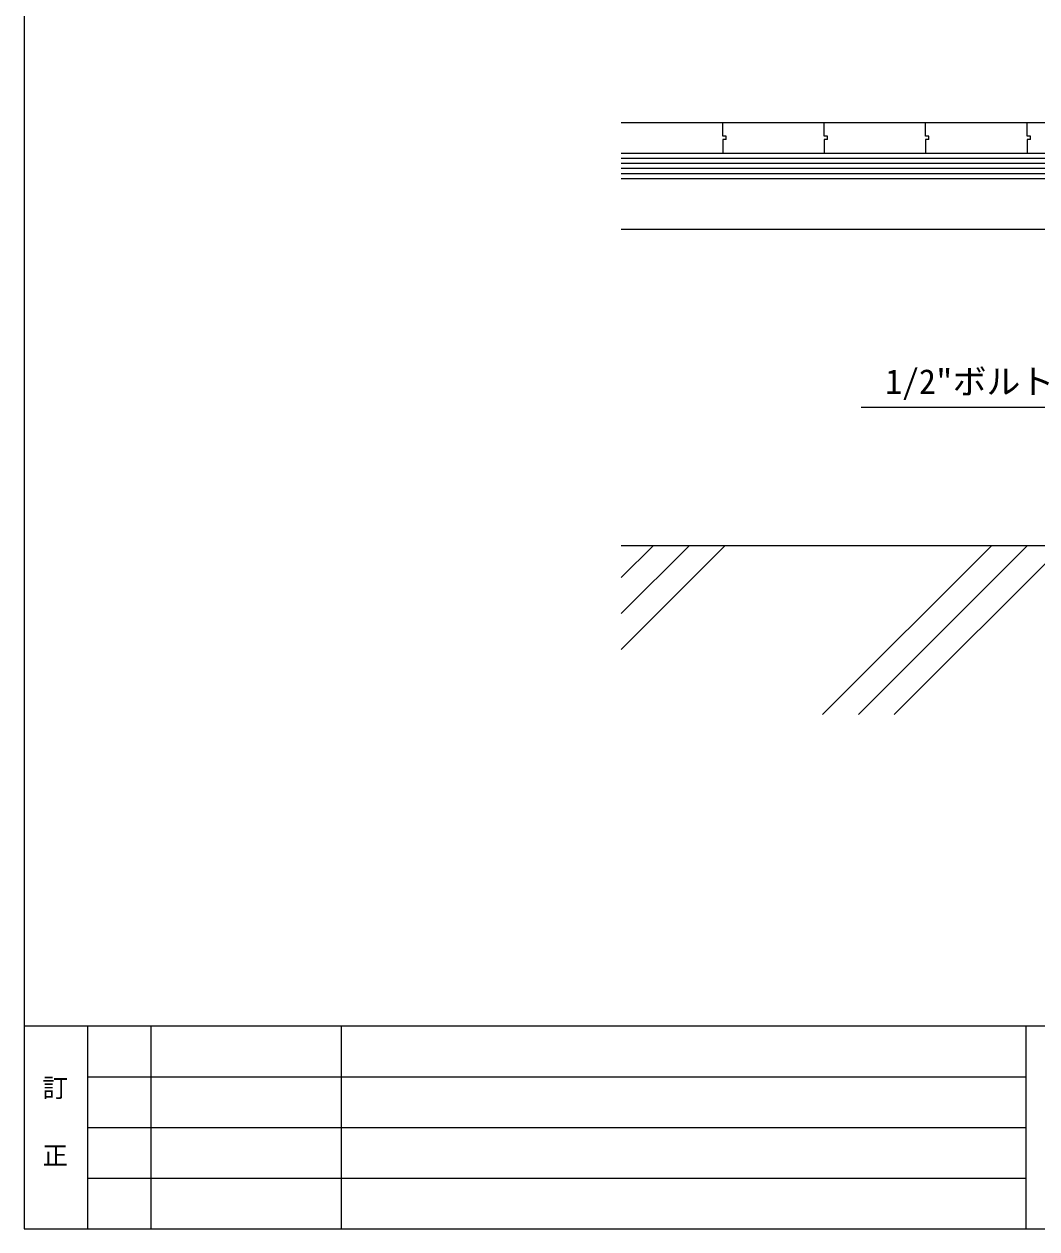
# Model space of a CAD drawing. Units: millimetres, scale not verified. Extents: x -1033 to 1029, y -737 to 700.
# Drawn here: x -1033 to -434, y -725 to -13 of the extents above; entities that cross this region are included whole.
import ezdxf
from ezdxf.enums import TextEntityAlignment as Align

# ---------------------------------------------------------------- set-up
doc = ezdxf.new("R2010")
doc.units = ezdxf.units.MM
doc.header["$LTSCALE"] = 5
for name, color, linetype in [('0-1_中線', 7, 'Continuous'), ('0-2_太線１', 3, 'Continuous'), ('0-4_細線', 4, 'Continuous'), ('0-6_文字', 7, 'Continuous'), ('F-1_中線', 7, 'Continuous'), ('F-6_文字', 7, 'Continuous')]:
    doc.layers.add(name, color=color, linetype=linetype)
doc.styles.add('ＭＳ ゴシック', font='')
doc.styles.get('ＭＳ ゴシック').set_extended_font_data('MS Gothic')

msp = doc.modelspace()

# ---------------------------------------------------------------- linework, layer by layer
at = {"layer": '0-1_中線'}
for p, q in [((-680.012, -70.773), (-80.012, -70.773)), ((-680.012, -88.773), (-80.012, -88.773)), ((-680.012, -103.773), (-80.012, -103.773)), ((-680.012, -133.773), (-407.512, -133.773)), ((-680.012, -320.773), (-80.012, -320.773)), ((-660.925, -320.773), (-680.012, -339.861)), ((-618.498, -320.773), (-680.012, -382.287)), ((-639.712, -320.773), (-680.012, -361.074)), ((-460.925, -320.773), (-560.925, -420.773)), ((-439.712, -320.773), (-539.712, -420.773)), ((-418.498, -320.773), (-518.498, -420.773))]:
    msp.add_line(p, q, dxfattribs=at)
at = {"layer": '0-2_太線１'}
for p, q in [((-680.012, -91.773), (-80.012, -91.773)), ((-680.012, -94.773), (-80.012, -94.773)), ((-680.012, -97.773), (-80.012, -97.773)), ((-680.012, -100.773), (-80.012, -100.773))]:
    msp.add_line(p, q, dxfattribs=at)
at = {"layer": '0-4_細線'}
for points in [[(-618.012, -80.773), (-618.012, -78.773), (-620.012, -78.773), (-620.012, -70.773)], [(-558.012, -80.773), (-558.012, -78.773), (-560.012, -78.773), (-560.012, -70.773)], [(-498.012, -80.773), (-498.012, -78.773), (-500.012, -78.773), (-500.012, -70.773)], [(-438.012, -80.773), (-438.012, -78.773), (-440.012, -78.773), (-440.012, -70.773)], [(-618.012, -80.773), (-620.012, -80.773), (-620.012, -88.773)], [(-558.012, -80.773), (-560.012, -80.773), (-560.012, -88.773)], [(-498.012, -80.773), (-500.012, -80.773), (-500.012, -88.773)], [(-438.012, -80.773), (-440.012, -80.773), (-440.012, -88.773)]]:
    msp.add_lwpolyline(points, dxfattribs=at)
at = {"layer": '0-6_文字'}
msp.add_line((-538.057, -239.104), (-405.907, -239.104), dxfattribs=at)
at = {"layer": 'F-1_中線'}
for p, q in [((-1033.224, 699.989), (-1033.224, -725.011)), ((-1033.224, -605.011), (1029.276, -605.011)), ((-995.724, -605.011), (-995.724, -725.011)), ((-958.224, -605.011), (-958.224, -725.011)), ((-845.724, -605.011), (-845.724, -725.011)), ((-440.724, -605.011), (-440.724, -725.011)), ((-995.724, -635.011), (-440.724, -635.011)), ((-995.724, -665.011), (-440.724, -665.011)), ((-995.724, -695.011), (-440.724, -695.011)), ((-1033.224, -725.011), (1029.276, -725.011))]:
    msp.add_line(p, q, dxfattribs=at)

# ---------------------------------------------------------------- texts
at = {"layer": '0-6_文字', "style": 'ＭＳ ゴシック'}
msp.add_text('1/2"ボルト', height=14.66, dxfattribs=at).set_placement((-523.859, -235.632), align=Align.BOTTOM_LEFT)
at = {"layer": 'F-6_文字', "style": 'ＭＳ ゴシック'}
for s, p in [('訂', (-1022.323, -650.36)), ('正', (-1022.323, -690.372))]:
    msp.add_text(s, height=11, dxfattribs=at).set_placement(p, align=Align.BOTTOM_LEFT)

doc.saveas('drawing.dxf')
